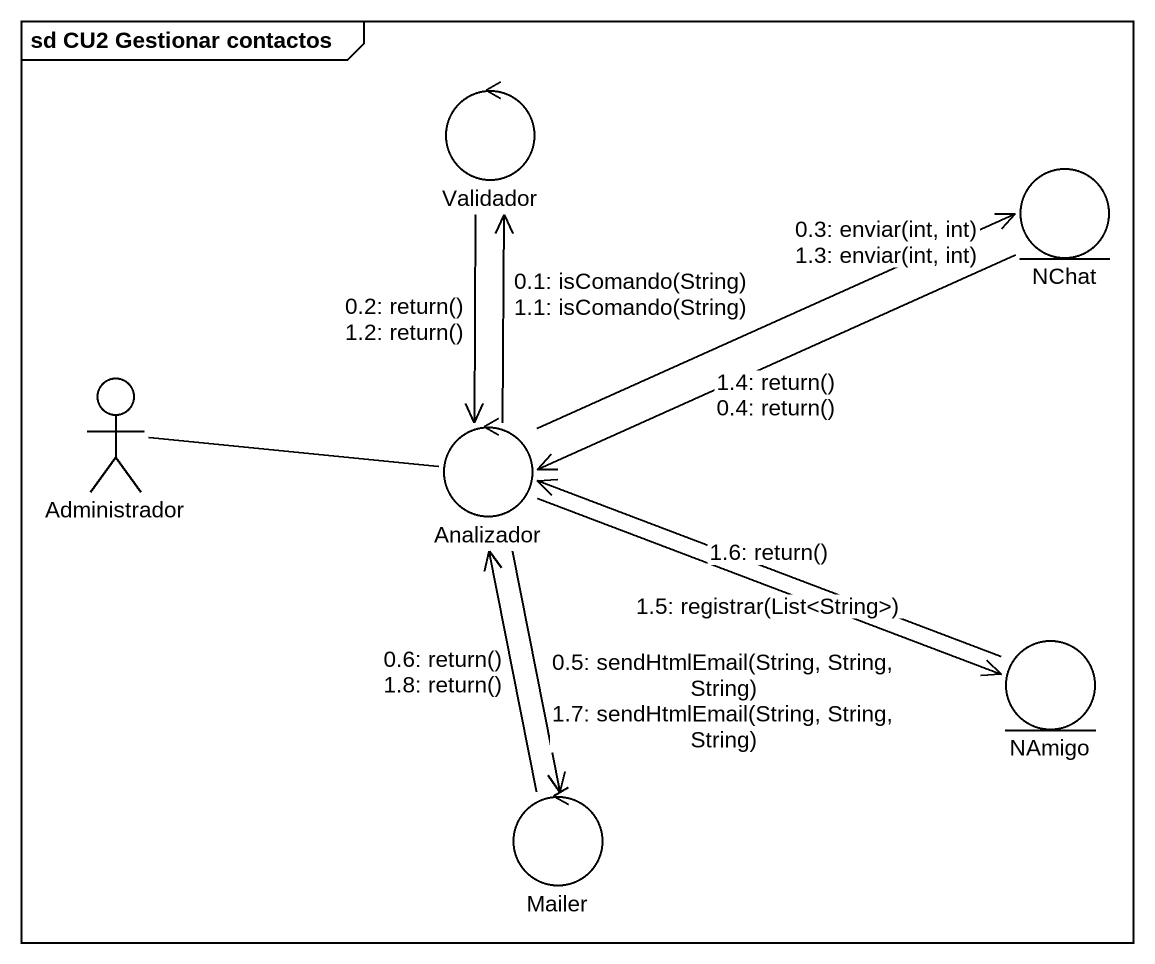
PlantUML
@startuml
mainframe sd CU2 Gestionar contactos
control Validador
entity NChat
actor Administrador
control Analizador
entity NAmigo
control Mailer
Administrador -right- Analizador
Analizador -up-> Validador : 0.1: isComando(String)\n1.1: isComando(String)
Validador --> Analizador : 0.2: return()\n1.2: return()
Analizador -right-> NChat : 0.3: enviar(int, int)\n1.3: enviar(int, int)
Analizador --> Mailer : 0.5: sendHtmlEmail(String, String, String)\n1.7: sendHtmlEmail(String, String, String)
Mailer -up-> Analizador : 0.6: return()\n1.8: return()
NChat -left-> Analizador : 1.4: return()\n0.4: return()
Analizador -right-> NAmigo : 1.5: registrar(List<String>)
NAmigo -left-> Analizador : 1.6: return()
@enduml
